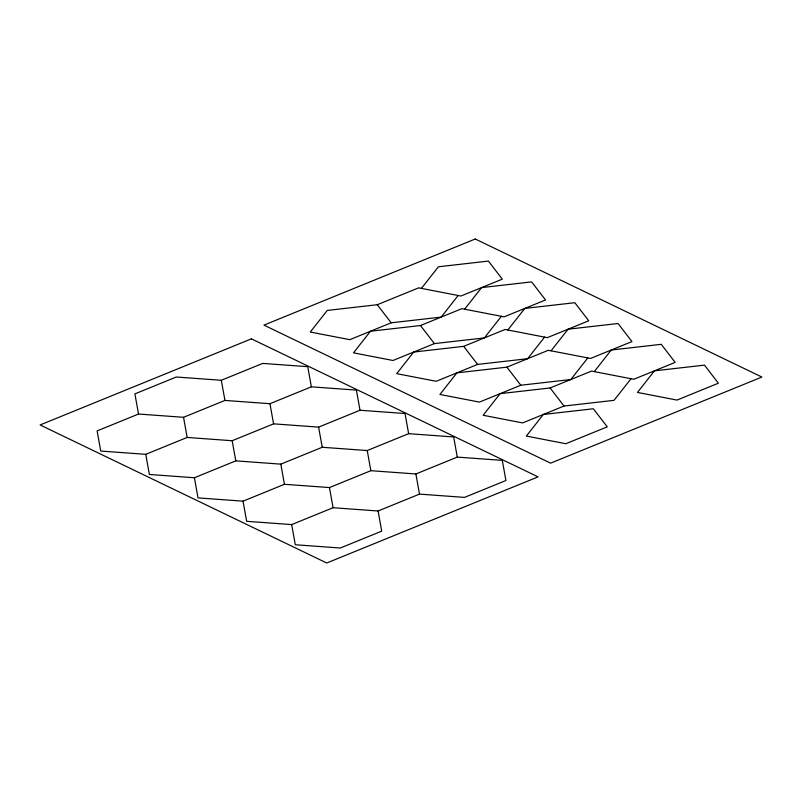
<?xml version="1.0" encoding="UTF-8"?>
<svg xmlns="http://www.w3.org/2000/svg" width="802" height="802" viewBox="0 0 802 802"><rect width="100%" height="100%" fill="white"/><g stroke="black" fill="none" stroke-linecap="round" stroke-linejoin="round"><path stroke-width="1.2" d="M421.411 288.389L438.403 266.785L488.398 261.081L502.313 279.156L460.909 296.028L418.664 287.858L377.261 304.73L327.266 310.434L310.274 332.028L349.772 339.677L391.175 322.805L441.18 317.101L458.163 295.497M464.629 309.191L481.611 287.597L531.616 281.893L545.53 299.968L504.127 316.84L461.882 308.66L420.479 325.532L370.474 331.236L353.492 352.84L392.99 360.489L434.393 343.607L484.388 337.913L501.38 316.309M507.836 330.003L524.829 308.399L574.823 302.705L588.738 320.78L547.335 337.652L505.09 329.472L463.686 346.344L413.692 352.048L396.699 373.652L436.198 381.291L477.601 364.419L527.606 358.715L544.588 337.121M551.044 350.815L568.037 329.211L618.041 323.507L631.956 341.582L590.553 358.454L548.307 350.284L506.904 367.156L456.899 372.86L439.917 394.454L479.416 402.103L520.819 385.231L570.813 379.526L587.806 357.923M594.262 371.617L611.254 350.023L661.249 344.319L675.164 362.394L633.76 379.266L591.515 371.085L550.112 387.967L500.117 393.662L483.125 415.266L522.623 422.915L564.027 406.043L614.031 400.338L631.014 378.734M360.008 410.253L356.389 390.103L311.366 386.825L269.963 403.707L224.941 400.429L183.548 417.301L138.525 414.032L97.122 430.905L100.741 451.055L145.763 454.323L187.157 437.451L232.179 440.729L273.582 423.847L318.605 427.125L360.008 410.253L405.02 413.521L408.639 433.671L453.661 436.95L457.28 457.1L502.303 460.368L505.922 480.518L464.518 497.39L419.496 494.112L378.093 510.994L333.071 507.716L291.677 524.588L246.655 521.32L243.036 501.17L198.014 497.892L194.395 477.751L149.373 474.473L145.763 454.323M138.525 414.032L134.906 393.882L176.31 377.01L221.322 380.278L262.725 363.406L307.747 366.684L311.366 386.825M194.395 477.751L235.798 460.869L280.82 464.147L322.224 447.275L367.236 450.544L408.639 433.671M243.036 501.17L284.439 484.298L329.462 487.566L370.855 470.694L415.877 473.972L457.28 457.1M550.112 387.967L564.027 406.043M506.904 367.156L520.819 385.231M463.686 346.344L477.601 364.419M420.479 325.532L434.393 343.607M377.261 304.73L391.175 322.805M415.877 473.972L419.496 494.112M367.236 450.544L370.855 470.694M378.093 510.994L381.712 531.135L340.309 548.017L295.296 544.738L291.677 524.588M318.605 427.125L322.224 447.275M329.462 487.566L333.071 507.716M269.963 403.707L273.582 423.847M280.82 464.147L284.439 484.298M221.322 380.278L224.941 400.429M232.179 440.729L235.798 460.869M183.548 417.301L187.157 437.451M543.325 414.474L526.343 436.077L565.841 443.727L607.244 426.844L593.33 408.769L543.325 414.474M654.462 370.835L637.47 392.429L676.978 400.078L718.371 383.206L704.467 365.131L654.462 370.835M475.255 238.996L263.938 325.121L550.593 463.155L761.9 377.04L475.255 238.996M251.407 338.845L40.1 424.96L326.745 563.004L538.062 476.879L251.407 338.845"/></g></svg>
